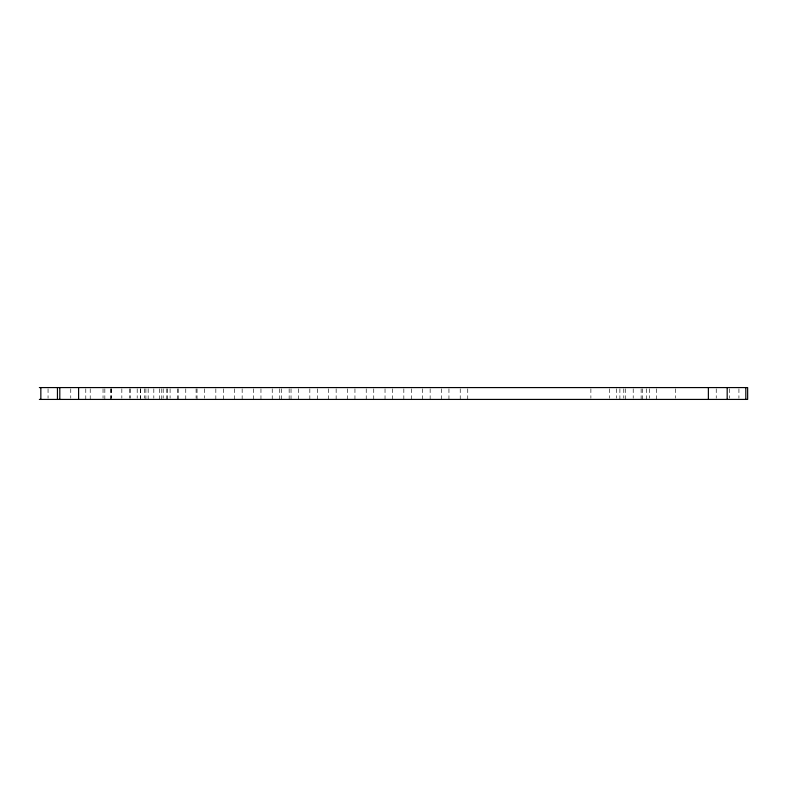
<?xml version="1.0" encoding="UTF-8"?>
<svg xmlns="http://www.w3.org/2000/svg" width="787" height="787" viewBox="0 0 787 787"><rect width="100%" height="100%" fill="white"/><g stroke="black" fill="none" stroke-linecap="round" stroke-linejoin="round"><path stroke-width="0.59" stroke-dasharray="3.94 2.95" d="M738.924 388.758L738.924 398.242M729.529 388.758L729.529 398.242M716.239 388.758L716.239 398.242M675.482 388.758L675.482 398.242M656.683 388.758L656.702 399.422M649.472 388.758L649.472 398.242M646.521 388.758L646.521 399.422M642.576 388.758L642.576 399.422M641.139 388.758L641.139 399.422M633.21 388.758L633.21 398.242M625.272 388.758L625.272 399.422M623.776 388.758L623.776 398.242M619.89 388.758L619.89 399.422M616.575 388.758L616.575 398.242M609.679 388.758L609.679 398.242M590.88 388.758L590.88 398.242M467.744 388.758L467.744 399.422M460.228 388.758L460.228 399.422M448.944 388.758L448.944 399.422M441.428 388.758L441.428 399.422M430.145 388.758L430.145 399.422M422.629 388.758L422.629 399.422M411.345 388.758L411.345 399.422M403.829 388.758L403.829 399.422M392.546 388.758L392.546 399.422M385.03 388.758L385.03 399.422M373.746 388.758L373.746 399.422M366.23 388.758L366.23 399.422M354.947 388.758L354.947 399.422M347.431 388.758L347.431 399.422M336.147 388.758L336.147 399.422M328.632 388.758L328.632 399.422M317.348 388.758L317.348 399.422M309.832 388.758L309.832 399.422M298.548 388.758L298.548 399.422M291.033 388.758L291.033 399.422M289.154 388.758L289.154 399.422M281.638 388.758L281.638 399.422M279.749 388.758L279.749 399.422M272.233 388.758L272.233 399.422M260.959 388.758L260.959 399.422M253.434 388.758L253.434 399.422M242.16 388.758L242.16 399.422M234.634 388.758L234.634 399.422M223.36 388.758L223.36 399.422M215.835 388.758L215.835 399.422M204.561 388.758L204.561 398.242M197.035 388.758L197.035 399.422M196.101 388.758L196.101 398.242M185.762 388.758L185.762 399.422M178.236 388.758L178.236 399.422M177.321 388.758L177.282 399.422M170.09 388.758L170.09 398.242M167.1 388.758L167.1 399.422M166.962 388.758L166.962 399.422M163.194 388.758L163.194 398.242M161.768 388.758L161.768 399.422M159.436 388.758L159.436 399.422M153.819 388.758L153.819 398.242M148.163 388.758L148.163 399.422M145.89 388.758L145.89 399.422M144.395 388.758L144.395 398.242M140.637 388.758L140.637 399.422M140.509 388.758L140.509 398.242M137.194 388.758L137.194 398.242M130.298 388.758L130.298 398.242M129.363 388.758L129.363 398.242M121.837 388.758L121.837 398.242M111.498 388.758L111.498 398.242M111.134 388.758L111.134 399.422M110.564 388.758L110.564 399.422M104.838 388.758L104.838 399.422M103.038 388.758L103.038 398.242M90.22 388.758L90.22 399.422M85.783 388.758L85.783 399.422M70.751 388.758L70.751 398.242M48.056 388.758L48.056 398.242"/><path stroke-width="1.18" d="M39.35 387.578L747.65 387.578L747.65 399.422L39.35 399.422M745.82 387.578L745.82 399.422M727.178 387.578L727.178 399.422M708.379 387.578L708.379 399.422M78.602 387.578L78.602 399.422M59.802 387.578L59.802 399.422M57.451 387.578L57.451 399.422M40.845 387.578L40.845 399.422"/></g></svg>
